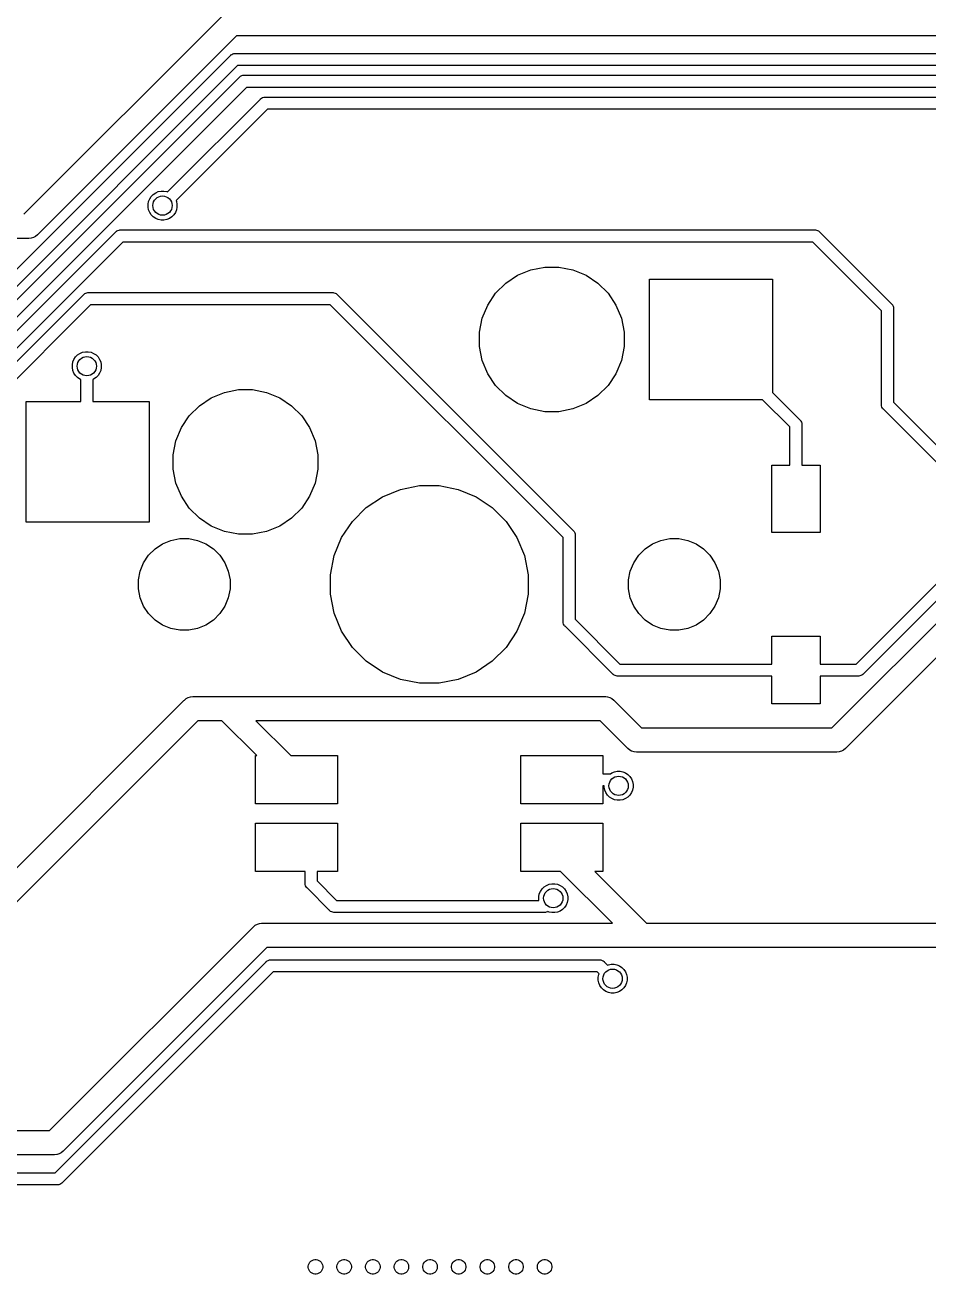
# Model space of a CAD drawing. Extents: x 0.5 to 11.2, y -4.1 to -0.9.
# Drawn here: x 1.958 to 2.695, y -3.281 to -2.261 of the extents above; entities that cross this region are included whole.
import ezdxf

# ---------------------------------------------------------------- set-up
doc = ezdxf.new("R2010")
doc.units = 0
doc.header["$MEASUREMENT"] = 0
doc.layers.add('BLACK', color=7, linetype='CONTINUOUS')

msp = doc.modelspace()

# ---------------------------------------------------------------- linework, layer by layer
at = {"layer": 'BLACK', "linetype": 'CONTINUOUS'}
for p, q in [((1.95685, -2.41555), (2.11898, -2.25342)), ((2.13036, -2.26988), (1.96823, -2.43201)), ((2.46438, -2.26988), (2.13036, -2.26988)), ((2.46486, -2.26993), (2.46438, -2.26988)), ((2.46535, -2.26988), (2.46486, -2.26993)), ((2.78328, -2.26988), (2.46535, -2.26988)), ((1.90429, -2.50709), (2.12551, -2.28586)), ((2.1312, -2.29409), (1.90998, -2.51532)), ((2.12551, -2.28586), (2.12567, -2.28568)), ((2.12567, -2.28568), (2.12585, -2.28552)), ((2.12585, -2.28552), (2.12641, -2.28506)), ((2.12585, -2.28552), (2.12585, -2.28552)), ((2.12641, -2.28506), (2.12727, -2.2846)), ((2.12727, -2.2846), (2.1282, -2.28432)), ((2.1282, -2.28432), (2.12916, -2.28423)), ((2.12916, -2.28423), (2.1294, -2.28425)), ((2.1294, -2.28425), (4.31357, -2.28425)), ((4.31177, -2.29409), (2.1312, -2.29409)), ((1.90974, -2.52669), (2.13282, -2.30361)), ((2.13282, -2.30361), (2.13298, -2.30341)), ((2.13298, -2.30341), (2.13374, -2.30279)), ((2.13374, -2.30279), (2.13461, -2.30233)), ((2.13461, -2.30233), (2.13555, -2.30204)), ((2.13555, -2.30204), (2.13653, -2.30194)), ((2.13653, -2.30194), (2.13678, -2.30197)), ((2.13678, -2.30197), (4.3062, -2.30197)), ((2.1386, -2.31197), (1.91552, -2.53505)), ((4.30437, -2.31197), (2.1386, -2.31197)), ((2.07841, -2.39293), (2.14986, -2.32148)), ((2.14986, -2.32148), (2.15002, -2.32129)), ((2.15002, -2.32129), (2.15078, -2.32066)), ((2.15078, -2.32066), (2.15165, -2.3202)), ((2.15165, -2.3202), (2.15259, -2.31991)), ((2.15259, -2.31991), (2.15332, -2.31984)), ((2.15332, -2.31984), (2.15357, -2.31982)), ((2.15357, -2.31982), (2.15381, -2.31984)), ((2.15381, -2.31984), (4.29879, -2.31984)), ((2.15564, -2.32984), (2.08548, -2.4)), ((4.29697, -2.32984), (2.15564, -2.32984)), ((2.074, -2.39734), (2.07841, -2.39293)), ((2.07841, -2.39293), (2.07841, -2.39293)), ((2.05815, -2.40728), (2.05861, -2.405)), ((2.05861, -2.405), (2.0595, -2.40285)), ((2.0595, -2.40285), (2.06079, -2.40092)), ((2.06079, -2.40092), (2.06243, -2.39927)), ((2.06243, -2.39927), (2.06437, -2.39798)), ((2.06437, -2.39798), (2.06652, -2.39709)), ((2.06652, -2.39709), (2.0688, -2.39664)), ((2.0688, -2.39664), (2.07113, -2.39664)), ((2.07113, -2.39664), (2.07341, -2.39709)), ((2.07341, -2.39709), (2.074, -2.39734)), ((2.08548, -2.4), (2.08107, -2.40441)), ((2.08107, -2.40441), (2.08132, -2.405)), ((2.08132, -2.405), (2.08177, -2.40728)), ((2.08548, -2.4), (2.08548, -2.4)), ((2.05815, -2.40961), (2.05815, -2.40728)), ((2.05861, -2.41189), (2.05815, -2.40961)), ((2.0595, -2.41404), (2.05861, -2.41189)), ((2.06079, -2.41598), (2.0595, -2.41404)), ((2.06243, -2.41762), (2.06079, -2.41598)), ((2.07914, -2.41598), (2.07749, -2.41762)), ((2.08043, -2.41404), (2.07914, -2.41598)), ((2.08132, -2.41189), (2.08043, -2.41404)), ((2.08177, -2.40961), (2.08132, -2.41189)), ((2.08177, -2.40728), (2.08177, -2.40961)), ((2.06437, -2.41891), (2.06243, -2.41762)), ((2.06652, -2.41981), (2.06437, -2.41891)), ((2.0688, -2.42026), (2.06652, -2.41981)), ((2.07113, -2.42026), (2.0688, -2.42026)), ((2.07341, -2.41981), (2.07113, -2.42026)), ((2.07556, -2.41891), (2.07341, -2.41981)), ((2.07749, -2.41762), (2.07556, -2.41891)), ((1.96044, -2.43524), (1.72125, -2.43524)), ((1.87293, -2.58878), (2.03175, -2.42996)), ((1.96093, -2.43528), (1.96044, -2.43524)), ((1.96285, -2.43509), (1.96093, -2.43528)), ((1.96471, -2.43453), (1.96285, -2.43509)), ((1.96642, -2.43362), (1.96471, -2.43453)), ((1.96792, -2.43239), (1.96642, -2.43362)), ((1.96823, -2.43201), (1.96792, -2.43239)), ((2.03175, -2.42996), (2.0319, -2.42977)), ((2.0319, -2.42977), (2.03209, -2.42962)), ((2.03209, -2.42962), (2.03256, -2.42924)), ((2.03209, -2.42962), (2.03209, -2.42962)), ((2.03256, -2.42924), (2.03265, -2.42916)), ((2.03265, -2.42916), (2.03351, -2.4287)), ((2.03351, -2.4287), (2.03444, -2.42842)), ((2.03444, -2.42842), (2.03516, -2.42835)), ((2.03516, -2.42835), (2.0354, -2.42832)), ((2.03516, -2.42835), (2.03516, -2.42835)), ((2.0354, -2.42832), (2.03564, -2.42835)), ((2.03564, -2.42835), (2.60242, -2.42835)), ((2.60242, -2.42835), (2.60266, -2.42832)), ((2.60266, -2.42832), (2.6029, -2.42835)), ((2.6029, -2.42835), (2.6029, -2.42835)), ((2.6029, -2.42835), (2.60362, -2.42842)), ((2.60362, -2.42842), (2.60455, -2.4287)), ((2.60455, -2.4287), (2.6054, -2.42916)), ((2.6054, -2.42916), (2.60615, -2.42977)), ((2.60615, -2.42977), (2.60631, -2.42996)), ((2.60631, -2.42996), (2.66502, -2.48867)), ((2.03744, -2.43819), (1.87862, -2.59701)), ((2.60062, -2.43819), (2.03744, -2.43819)), ((2.65679, -2.49436), (2.60062, -2.43819)), ((2.35005, -2.47185), (2.35972, -2.46538)), ((2.35972, -2.46538), (2.37047, -2.46093)), ((2.37047, -2.46093), (2.38188, -2.45866)), ((2.38188, -2.45866), (2.39351, -2.45866)), ((2.39351, -2.45866), (2.40492, -2.46093)), ((2.40492, -2.46093), (2.41567, -2.46538)), ((2.41567, -2.46538), (2.42534, -2.47185)), ((2.34183, -2.48007), (2.35005, -2.47185)), ((2.42534, -2.47185), (2.43357, -2.48007)), ((2.4675, -2.56693), (2.4675, -2.4685)), ((2.4675, -2.4685), (2.56789, -2.4685)), ((2.56789, -2.4685), (2.56789, -2.56115)), ((1.91037, -2.57639), (2.00562, -2.48114)), ((2.00562, -2.48114), (2.00578, -2.48095)), ((2.00578, -2.48095), (2.00597, -2.48079)), ((2.00597, -2.48079), (2.00653, -2.48034)), ((2.00653, -2.48034), (2.00738, -2.47988)), ((2.00738, -2.47988), (2.00749, -2.47985)), ((2.00749, -2.47985), (2.00831, -2.4796)), ((2.00831, -2.4796), (2.00903, -2.47953)), ((2.00903, -2.47953), (2.00927, -2.4795)), ((2.00903, -2.47953), (2.00903, -2.47953)), ((2.00927, -2.4795), (2.00952, -2.47953)), ((2.00952, -2.47953), (2.20872, -2.47953)), ((2.20872, -2.47953), (2.20896, -2.4795)), ((2.20896, -2.4795), (2.2092, -2.47953)), ((2.2092, -2.47953), (2.2092, -2.47953)), ((2.2092, -2.47953), (2.20992, -2.4796)), ((2.20992, -2.4796), (2.21085, -2.47988)), ((2.21085, -2.47988), (2.2117, -2.48034)), ((2.2117, -2.48034), (2.21245, -2.48095)), ((2.21245, -2.48095), (2.21261, -2.48114)), ((2.21261, -2.48114), (2.40518, -2.67371)), ((2.33536, -2.48974), (2.34183, -2.48007)), ((2.43357, -2.48007), (2.44003, -2.48974)), ((2.01131, -2.48937), (1.9186, -2.58208)), ((2.20692, -2.48937), (2.01131, -2.48937)), ((2.39695, -2.6794), (2.20692, -2.48937)), ((2.33091, -2.50049), (2.33536, -2.48974)), ((2.44003, -2.48974), (2.44448, -2.50049)), ((2.65679, -2.57082), (2.65679, -2.49436)), ((2.66502, -2.48867), (2.66521, -2.48883)), ((2.66521, -2.48883), (2.66536, -2.48901)), ((2.66536, -2.48901), (2.66536, -2.48901)), ((2.66536, -2.48901), (2.66574, -2.48948)), ((2.66574, -2.48948), (2.66582, -2.48958)), ((2.66582, -2.48958), (2.66628, -2.49043)), ((2.66628, -2.49043), (2.66656, -2.49136)), ((2.66656, -2.49136), (2.66663, -2.49208)), ((2.66663, -2.49208), (2.66663, -2.49208)), ((2.66663, -2.49208), (2.66666, -2.49232)), ((2.66666, -2.49232), (2.66663, -2.49256)), ((2.66663, -2.49256), (2.66663, -2.56902)), ((2.32864, -2.5119), (2.33091, -2.50049)), ((2.44448, -2.50049), (2.44675, -2.5119)), ((2.32864, -2.52353), (2.32864, -2.5119)), ((2.44675, -2.5119), (2.44675, -2.52353)), ((2.00257, -2.5291), (2.00472, -2.52821)), ((2.00472, -2.52821), (2.00701, -2.52776)), ((2.00701, -2.52776), (2.00933, -2.52776)), ((2.00933, -2.52776), (2.01161, -2.52821)), ((2.01161, -2.52821), (2.01376, -2.5291)), ((2.33091, -2.53494), (2.32864, -2.52353)), ((2.44675, -2.52353), (2.44448, -2.53494)), ((1.99636, -2.5384), (1.99681, -2.53612)), ((1.99636, -2.54073), (1.99636, -2.5384)), ((1.99681, -2.53612), (1.9977, -2.53397)), ((1.9977, -2.53397), (1.999, -2.53204)), ((1.999, -2.53204), (2.00064, -2.53039)), ((2.00064, -2.53039), (2.00257, -2.5291)), ((2.01376, -2.5291), (2.0157, -2.53039)), ((2.0157, -2.53039), (2.01734, -2.53204)), ((2.01734, -2.53204), (2.01864, -2.53397)), ((2.01864, -2.53397), (2.01953, -2.53612)), ((2.01953, -2.53612), (2.01998, -2.5384)), ((2.01998, -2.5384), (2.01998, -2.54073)), ((2.33536, -2.54569), (2.33091, -2.53494)), ((2.44448, -2.53494), (2.44003, -2.54569)), ((1.99681, -2.54301), (1.99636, -2.54073)), ((1.9977, -2.54516), (1.99681, -2.54301)), ((1.999, -2.5471), (1.9977, -2.54516)), ((2.00064, -2.54874), (1.999, -2.5471)), ((2.00257, -2.55003), (2.00064, -2.54874)), ((2.0157, -2.54874), (2.01376, -2.55003)), ((2.01734, -2.5471), (2.0157, -2.54874)), ((2.01864, -2.54516), (2.01734, -2.5471)), ((2.01953, -2.54301), (2.01864, -2.54516)), ((2.01998, -2.54073), (2.01953, -2.54301)), ((2.34183, -2.55536), (2.33536, -2.54569)), ((2.44003, -2.54569), (2.43357, -2.55536)), ((2.00325, -2.55031), (2.00257, -2.55003)), ((2.00325, -2.5685), (2.00325, -2.55031)), ((2.01376, -2.55003), (2.01309, -2.55031)), ((2.01309, -2.55031), (2.01309, -2.5685)), ((2.12047, -2.56093), (2.13188, -2.55866)), ((2.13188, -2.55866), (2.14351, -2.55866)), ((2.14351, -2.55866), (2.15492, -2.56093)), ((2.35005, -2.56359), (2.34183, -2.55536)), ((2.43357, -2.55536), (2.42534, -2.56359)), ((1.95856, -2.66693), (1.95856, -2.5685)), ((1.95856, -2.5685), (2.00325, -2.5685)), ((2.01309, -2.5685), (2.05896, -2.5685)), ((2.05896, -2.5685), (2.05896, -2.66693)), ((2.10005, -2.57185), (2.10972, -2.56538)), ((2.10972, -2.56538), (2.12047, -2.56093)), ((2.15492, -2.56093), (2.16567, -2.56538)), ((2.16567, -2.56538), (2.17534, -2.57185)), ((2.35972, -2.57005), (2.35005, -2.56359)), ((2.42534, -2.56359), (2.41567, -2.57005)), ((2.55975, -2.56693), (2.4675, -2.56693)), ((2.58199, -2.58916), (2.55975, -2.56693)), ((2.56789, -2.56115), (2.59022, -2.58348)), ((2.66663, -2.56902), (2.7756, -2.67799)), ((2.09183, -2.58007), (2.10005, -2.57185)), ((2.17534, -2.57185), (2.18357, -2.58007)), ((2.37047, -2.5745), (2.35972, -2.57005)), ((2.38188, -2.57677), (2.37047, -2.5745)), ((2.39351, -2.57677), (2.38188, -2.57677)), ((2.40492, -2.5745), (2.39351, -2.57677)), ((2.41567, -2.57005), (2.40492, -2.5745)), ((2.65677, -2.57106), (2.65679, -2.57082)), ((2.65686, -2.57203), (2.65677, -2.57106)), ((2.65714, -2.57296), (2.65686, -2.57203)), ((2.6576, -2.57381), (2.65714, -2.57296)), ((2.65801, -2.57431), (2.6576, -2.57381)), ((2.65822, -2.57456), (2.65801, -2.57431)), ((2.6584, -2.57471), (2.65822, -2.57456)), ((2.76864, -2.68495), (2.6584, -2.57471)), ((2.08091, -2.60049), (2.08536, -2.58974)), ((2.08536, -2.58974), (2.09183, -2.58007)), ((2.18357, -2.58007), (2.19003, -2.58974)), ((2.19003, -2.58974), (2.19448, -2.60049)), ((2.58199, -2.62028), (2.58199, -2.58916)), ((2.59022, -2.58348), (2.59041, -2.58363)), ((2.59041, -2.58363), (2.59056, -2.58382)), ((2.59056, -2.58382), (2.59056, -2.58382)), ((2.59056, -2.58382), (2.59084, -2.58415)), ((2.59084, -2.58415), (2.59102, -2.58438)), ((2.59102, -2.58438), (2.59148, -2.58523)), ((2.59148, -2.58523), (2.59176, -2.58616)), ((2.59176, -2.58616), (2.59183, -2.58688)), ((2.59183, -2.58688), (2.59183, -2.58688)), ((2.59183, -2.58688), (2.59185, -2.58713)), ((2.59185, -2.58713), (2.59183, -2.58737)), ((2.59183, -2.58737), (2.59183, -2.62028)), ((2.07864, -2.6119), (2.08091, -2.60049)), ((2.19448, -2.60049), (2.19675, -2.6119)), ((2.07864, -2.62353), (2.07864, -2.6119)), ((2.19675, -2.6119), (2.19675, -2.62353)), ((2.56722, -2.67539), (2.56722, -2.62028)), ((2.56722, -2.62028), (2.58199, -2.62028)), ((2.59183, -2.62028), (2.60659, -2.62028)), ((2.60659, -2.62028), (2.60659, -2.67539)), ((2.08091, -2.63494), (2.07864, -2.62353)), ((2.19675, -2.62353), (2.19448, -2.63494)), ((2.08536, -2.64569), (2.08091, -2.63494)), ((2.19448, -2.63494), (2.19003, -2.64569)), ((2.24947, -2.64619), (2.26416, -2.64011)), ((2.26416, -2.64011), (2.27975, -2.63701)), ((2.27975, -2.63701), (2.29565, -2.63701)), ((2.29565, -2.63701), (2.31124, -2.64011)), ((2.31124, -2.64011), (2.32593, -2.64619)), ((2.09183, -2.65536), (2.08536, -2.64569)), ((2.19003, -2.64569), (2.18357, -2.65536)), ((2.23625, -2.65503), (2.24947, -2.64619)), ((2.32593, -2.64619), (2.33915, -2.65503)), ((2.10005, -2.66359), (2.09183, -2.65536)), ((2.18357, -2.65536), (2.17534, -2.66359)), ((2.22501, -2.66627), (2.23625, -2.65503)), ((2.33915, -2.65503), (2.35039, -2.66627)), ((2.05896, -2.66693), (1.95856, -2.66693)), ((2.10972, -2.67005), (2.10005, -2.66359)), ((2.12047, -2.6745), (2.10972, -2.67005)), ((2.16567, -2.67005), (2.15492, -2.6745)), ((2.17534, -2.66359), (2.16567, -2.67005)), ((2.21617, -2.67949), (2.22501, -2.66627)), ((2.35039, -2.66627), (2.35922, -2.67949)), ((2.07679, -2.68175), (2.08401, -2.68031)), ((2.08401, -2.68031), (2.09138, -2.68031)), ((2.09138, -2.68031), (2.09861, -2.68175)), ((2.13188, -2.67677), (2.12047, -2.6745)), ((2.14351, -2.67677), (2.13188, -2.67677)), ((2.15492, -2.6745), (2.14351, -2.67677)), ((2.21009, -2.69417), (2.21617, -2.67949)), ((2.35922, -2.67949), (2.3653, -2.69417)), ((2.39695, -2.74799), (2.39695, -2.6794)), ((2.40518, -2.67371), (2.40537, -2.67387)), ((2.40537, -2.67387), (2.40552, -2.67405)), ((2.40552, -2.67405), (2.40552, -2.67405)), ((2.40552, -2.67405), (2.40589, -2.6745)), ((2.40589, -2.6745), (2.40598, -2.67461)), ((2.40598, -2.67461), (2.40644, -2.67547)), ((2.40644, -2.67547), (2.40672, -2.6764)), ((2.40672, -2.6764), (2.40679, -2.67712)), ((2.40679, -2.67712), (2.40679, -2.67712)), ((2.40679, -2.67712), (2.40682, -2.67736)), ((2.40682, -2.67736), (2.40679, -2.6776)), ((2.40679, -2.6776), (2.40679, -2.74619)), ((2.47679, -2.68175), (2.48401, -2.68031)), ((2.48401, -2.68031), (2.49138, -2.68031)), ((2.49138, -2.68031), (2.49861, -2.68175)), ((2.60659, -2.67539), (2.56722, -2.67539)), ((2.05865, -2.69387), (2.06385, -2.68866)), ((2.06385, -2.68866), (2.06998, -2.68457)), ((2.06998, -2.68457), (2.07679, -2.68175)), ((2.09861, -2.68175), (2.10541, -2.68457)), ((2.10541, -2.68457), (2.11154, -2.68866)), ((2.11154, -2.68866), (2.11675, -2.69387)), ((2.45865, -2.69387), (2.46385, -2.68866)), ((2.46385, -2.68866), (2.46998, -2.68457)), ((2.46998, -2.68457), (2.47679, -2.68175)), ((2.49861, -2.68175), (2.50541, -2.68457)), ((2.50541, -2.68457), (2.51154, -2.68866)), ((2.51154, -2.68866), (2.51675, -2.69387)), ((2.05173, -2.70681), (2.05455, -2.7)), ((2.05455, -2.7), (2.05865, -2.69387)), ((2.11675, -2.69387), (2.12084, -2.7)), ((2.12084, -2.7), (2.12366, -2.70681)), ((2.20699, -2.70977), (2.21009, -2.69417)), ((2.3653, -2.69417), (2.36841, -2.70977)), ((2.45173, -2.70681), (2.45455, -2.7)), ((2.45455, -2.7), (2.45865, -2.69387)), ((2.51675, -2.69387), (2.52084, -2.7)), ((2.52084, -2.7), (2.52366, -2.70681)), ((2.63605, -2.78268), (2.7208, -2.69792)), ((2.0503, -2.71403), (2.05173, -2.70681)), ((2.12366, -2.70681), (2.1251, -2.71403)), ((2.20699, -2.72567), (2.20699, -2.70977)), ((2.36841, -2.70977), (2.36841, -2.72567)), ((2.4503, -2.71403), (2.45173, -2.70681)), ((2.52366, -2.70681), (2.5251, -2.71403)), ((2.72818, -2.70447), (2.64174, -2.79091)), ((2.0503, -2.7214), (2.0503, -2.71403)), ((2.05173, -2.72863), (2.0503, -2.7214)), ((2.1251, -2.7214), (2.12366, -2.72863)), ((2.1251, -2.71403), (2.1251, -2.7214)), ((2.4503, -2.7214), (2.4503, -2.71403)), ((2.45173, -2.72863), (2.4503, -2.7214)), ((2.5251, -2.7214), (2.52366, -2.72863)), ((2.5251, -2.71403), (2.5251, -2.7214)), ((2.6163, -2.83484), (2.72921, -2.72193)), ((2.05455, -2.73543), (2.05173, -2.72863)), ((2.12366, -2.72863), (2.12084, -2.73543)), ((2.21009, -2.74126), (2.20699, -2.72567)), ((2.36841, -2.72567), (2.3653, -2.74126)), ((2.45455, -2.73543), (2.45173, -2.72863)), ((2.52366, -2.72863), (2.52084, -2.73543)), ((2.05865, -2.74156), (2.05455, -2.73543)), ((2.06385, -2.74677), (2.05865, -2.74156)), ((2.11675, -2.74156), (2.11154, -2.74677)), ((2.12084, -2.73543), (2.11675, -2.74156)), ((2.21617, -2.75595), (2.21009, -2.74126)), ((2.3653, -2.74126), (2.35922, -2.75595)), ((2.45865, -2.74156), (2.45455, -2.73543)), ((2.46385, -2.74677), (2.45865, -2.74156)), ((2.51675, -2.74156), (2.51154, -2.74677)), ((2.52084, -2.73543), (2.51675, -2.74156)), ((2.74059, -2.73839), (2.62768, -2.8513)), ((2.06998, -2.75086), (2.06385, -2.74677)), ((2.07679, -2.75368), (2.06998, -2.75086)), ((2.10541, -2.75086), (2.09861, -2.75368)), ((2.11154, -2.74677), (2.10541, -2.75086)), ((2.39693, -2.74823), (2.39695, -2.74799)), ((2.39702, -2.74919), (2.39693, -2.74823)), ((2.3973, -2.75012), (2.39702, -2.74919)), ((2.39776, -2.75098), (2.3973, -2.75012)), ((2.3981, -2.7514), (2.39776, -2.75098)), ((2.39837, -2.75172), (2.3981, -2.7514)), ((2.39856, -2.75188), (2.39837, -2.75172)), ((2.43759, -2.79091), (2.39856, -2.75188)), ((2.40679, -2.74619), (2.44328, -2.78268)), ((2.46998, -2.75086), (2.46385, -2.74677)), ((2.47679, -2.75368), (2.46998, -2.75086)), ((2.50541, -2.75086), (2.49861, -2.75368)), ((2.51154, -2.74677), (2.50541, -2.75086)), ((2.08401, -2.75512), (2.07679, -2.75368)), ((2.09138, -2.75512), (2.08401, -2.75512)), ((2.09861, -2.75368), (2.09138, -2.75512)), ((2.22501, -2.76917), (2.21617, -2.75595)), ((2.35922, -2.75595), (2.35039, -2.76917)), ((2.48401, -2.75512), (2.47679, -2.75368)), ((2.49138, -2.75512), (2.48401, -2.75512)), ((2.49861, -2.75368), (2.49138, -2.75512)), ((2.56722, -2.76004), (2.60659, -2.76004)), ((2.56722, -2.78268), (2.56722, -2.76004)), ((2.60659, -2.76004), (2.60659, -2.78268)), ((2.23625, -2.78041), (2.22501, -2.76917)), ((2.35039, -2.76917), (2.33915, -2.78041)), ((2.24947, -2.78924), (2.23625, -2.78041)), ((2.33915, -2.78041), (2.32593, -2.78924)), ((2.44328, -2.78268), (2.56722, -2.78268)), ((2.60659, -2.78268), (2.63605, -2.78268)), ((2.26416, -2.79532), (2.24947, -2.78924)), ((2.32593, -2.78924), (2.31124, -2.79532)), ((2.43774, -2.7911), (2.43759, -2.79091)), ((2.43793, -2.79125), (2.43774, -2.7911)), ((2.43833, -2.79158), (2.43793, -2.79125)), ((2.43793, -2.79125), (2.43793, -2.79125)), ((2.43849, -2.79171), (2.43833, -2.79158)), ((2.43935, -2.79217), (2.43849, -2.79171)), ((2.44028, -2.79245), (2.43935, -2.79217)), ((2.441, -2.79252), (2.44028, -2.79245)), ((2.44124, -2.79254), (2.441, -2.79252)), ((2.441, -2.79252), (2.441, -2.79252)), ((2.44148, -2.79252), (2.44124, -2.79254)), ((2.56722, -2.79252), (2.44148, -2.79252)), ((2.56722, -2.81516), (2.56722, -2.79252)), ((2.63785, -2.79252), (2.60659, -2.79252)), ((2.60659, -2.79252), (2.60659, -2.81516)), ((2.63809, -2.79254), (2.63785, -2.79252)), ((2.63833, -2.79252), (2.63809, -2.79254)), ((2.63906, -2.79245), (2.63833, -2.79252)), ((2.63833, -2.79252), (2.63833, -2.79252)), ((2.63998, -2.79217), (2.63906, -2.79245)), ((2.64084, -2.79171), (2.63998, -2.79217)), ((2.64159, -2.7911), (2.64084, -2.79171)), ((2.64174, -2.79091), (2.64159, -2.7911)), ((2.27975, -2.79843), (2.26416, -2.79532)), ((2.29565, -2.79843), (2.27975, -2.79843)), ((2.31124, -2.79532), (2.29565, -2.79843)), ((1.87811, -3.02185), (2.08748, -2.81248)), ((2.08748, -2.81248), (2.08779, -2.8121)), ((2.08779, -2.8121), (2.08929, -2.81087)), ((2.08929, -2.81087), (2.091, -2.80996)), ((2.091, -2.80996), (2.09285, -2.80939)), ((2.09285, -2.80939), (2.09478, -2.8092)), ((2.09478, -2.8092), (2.09527, -2.80925)), ((2.09527, -2.80925), (2.12186, -2.80925)), ((2.12186, -2.80925), (2.12234, -2.8092)), ((2.12234, -2.8092), (2.12283, -2.80925)), ((2.12283, -2.80925), (2.43072, -2.80925)), ((2.43072, -2.80925), (2.4312, -2.8092)), ((2.4312, -2.8092), (2.43168, -2.80925)), ((2.43168, -2.80925), (2.43313, -2.80939)), ((2.43313, -2.80939), (2.43499, -2.80996)), ((2.43499, -2.80996), (2.4367, -2.81087)), ((2.4367, -2.81087), (2.43819, -2.8121)), ((2.43819, -2.8121), (2.4385, -2.81248)), ((2.4385, -2.81248), (2.46087, -2.83484)), ((2.60659, -2.81516), (2.56722, -2.81516)), ((2.09886, -2.82894), (1.88949, -3.03831)), ((2.11827, -2.82894), (2.09886, -2.82894)), ((2.14681, -2.85748), (2.11827, -2.82894)), ((2.42712, -2.82894), (2.1461, -2.82894)), ((2.1461, -2.82894), (2.17465, -2.85748)), ((2.44949, -2.8513), (2.42712, -2.82894)), ((2.46087, -2.83484), (2.6163, -2.83484)), ((2.4498, -2.85168), (2.44949, -2.8513)), ((2.4513, -2.85291), (2.4498, -2.85168)), ((2.45285, -2.85374), (2.4513, -2.85291)), ((2.45301, -2.85382), (2.45285, -2.85374)), ((2.45486, -2.85439), (2.45301, -2.85382)), ((2.45679, -2.85458), (2.45486, -2.85439)), ((2.45727, -2.85453), (2.45679, -2.85458)), ((2.61989, -2.85453), (2.45727, -2.85453)), ((2.62037, -2.85458), (2.61989, -2.85453)), ((2.6223, -2.85439), (2.62037, -2.85458)), ((2.62299, -2.85418), (2.6223, -2.85439)), ((2.62416, -2.85382), (2.62299, -2.85418)), ((2.62587, -2.85291), (2.62416, -2.85382)), ((2.62737, -2.85168), (2.62587, -2.85291)), ((2.62768, -2.8513), (2.62737, -2.85168)), ((2.14596, -2.89685), (2.14596, -2.85748)), ((2.14596, -2.85748), (2.14681, -2.85748)), ((2.17465, -2.85748), (2.21289, -2.85748)), ((2.21289, -2.85748), (2.21289, -2.89685)), ((2.3625, -2.89685), (2.3625, -2.85748)), ((2.3625, -2.85748), (2.42943, -2.85748)), ((2.42943, -2.85748), (2.42943, -2.87224)), ((2.42943, -2.87224), (2.4357, -2.87224)), ((2.4357, -2.87224), (2.43663, -2.87162)), ((2.43663, -2.87162), (2.43878, -2.87073)), ((2.43878, -2.87073), (2.44106, -2.87028)), ((2.44106, -2.87028), (2.44339, -2.87028)), ((2.44339, -2.87028), (2.44567, -2.87073)), ((2.44567, -2.87073), (2.44782, -2.87162)), ((2.44782, -2.87162), (2.44975, -2.87291)), ((2.44975, -2.87291), (2.4514, -2.87456)), ((2.4514, -2.87456), (2.45269, -2.87649)), ((2.43041, -2.88209), (2.42943, -2.88209)), ((2.42943, -2.88209), (2.42943, -2.89685)), ((2.43041, -2.88325), (2.43041, -2.88209)), ((2.43087, -2.88553), (2.43041, -2.88325)), ((2.45269, -2.87649), (2.45358, -2.87864)), ((2.45358, -2.87864), (2.45404, -2.88092)), ((2.45404, -2.88325), (2.45358, -2.88553)), ((2.45404, -2.88092), (2.45404, -2.88325)), ((2.43176, -2.88768), (2.43087, -2.88553)), ((2.43305, -2.88962), (2.43176, -2.88768)), ((2.4347, -2.89126), (2.43305, -2.88962)), ((2.43663, -2.89255), (2.4347, -2.89126)), ((2.43878, -2.89344), (2.43663, -2.89255)), ((2.44106, -2.8939), (2.43878, -2.89344)), ((2.44339, -2.8939), (2.44106, -2.8939)), ((2.44567, -2.89344), (2.44339, -2.8939)), ((2.44782, -2.89255), (2.44567, -2.89344)), ((2.44975, -2.89126), (2.44782, -2.89255)), ((2.4514, -2.88962), (2.44975, -2.89126)), ((2.45269, -2.88768), (2.4514, -2.88962)), ((2.45358, -2.88553), (2.45269, -2.88768)), ((2.21289, -2.89685), (2.14596, -2.89685)), ((2.42943, -2.89685), (2.3625, -2.89685)), ((2.14596, -2.95197), (2.14596, -2.9126)), ((2.14596, -2.9126), (2.21289, -2.9126)), ((2.21289, -2.9126), (2.21289, -2.95197)), ((2.3625, -2.95197), (2.3625, -2.9126)), ((2.3625, -2.9126), (2.42943, -2.9126)), ((2.42943, -2.9126), (2.42943, -2.95197)), ((2.18632, -2.95197), (2.14596, -2.95197)), ((2.18632, -2.96157), (2.18632, -2.95197)), ((2.21289, -2.95197), (2.19616, -2.95197)), ((2.19616, -2.95197), (2.19616, -2.95977)), ((2.39484, -2.95197), (2.3625, -2.95197)), ((2.43716, -2.99429), (2.39484, -2.95197)), ((2.42943, -2.95197), (2.42268, -2.95197)), ((2.42268, -2.95197), (2.465, -2.99429)), ((2.1863, -2.96181), (2.18632, -2.96157)), ((2.18632, -2.96205), (2.1863, -2.96181)), ((2.18639, -2.96278), (2.18632, -2.96205)), ((2.18632, -2.96205), (2.18632, -2.96205)), ((2.18667, -2.9637), (2.18639, -2.96278)), ((2.18713, -2.96456), (2.18667, -2.9637)), ((2.18774, -2.96531), (2.18713, -2.96456)), ((2.18793, -2.96546), (2.18774, -2.96531)), ((2.20629, -2.98382), (2.18793, -2.96546)), ((2.19616, -2.95977), (2.21198, -2.97559)), ((2.3784, -2.96824), (2.37969, -2.9663)), ((2.37969, -2.9663), (2.38134, -2.96466)), ((2.38134, -2.96466), (2.38327, -2.96337)), ((2.38327, -2.96337), (2.38542, -2.96247)), ((2.38542, -2.96247), (2.3877, -2.96202)), ((2.3877, -2.96202), (2.39003, -2.96202)), ((2.39003, -2.96202), (2.39231, -2.96247)), ((2.39231, -2.96247), (2.39446, -2.96337)), ((2.39446, -2.96337), (2.39639, -2.96466)), ((2.39639, -2.96466), (2.39804, -2.9663)), ((2.39804, -2.9663), (2.39933, -2.96824)), ((2.21198, -2.97559), (2.37717, -2.97559)), ((2.37705, -2.97267), (2.37751, -2.97039)), ((2.37705, -2.975), (2.37705, -2.97267)), ((2.37717, -2.97559), (2.37705, -2.975)), ((2.37751, -2.97039), (2.3784, -2.96824)), ((2.39933, -2.96824), (2.40022, -2.97039)), ((2.40022, -2.97039), (2.40068, -2.97267)), ((2.40068, -2.975), (2.40022, -2.97728)), ((2.40068, -2.97267), (2.40068, -2.975)), ((2.20644, -2.98401), (2.20629, -2.98382)), ((2.20663, -2.98416), (2.20644, -2.98401)), ((2.20685, -2.98434), (2.20663, -2.98416)), ((2.20663, -2.98416), (2.20663, -2.98416)), ((2.20719, -2.98462), (2.20685, -2.98434)), ((2.20805, -2.98508), (2.20719, -2.98462)), ((2.20898, -2.98536), (2.20805, -2.98508)), ((2.2097, -2.98543), (2.20898, -2.98536)), ((2.20994, -2.98546), (2.2097, -2.98543)), ((2.2097, -2.98543), (2.2097, -2.98543)), ((2.21018, -2.98543), (2.20994, -2.98546)), ((2.38194, -2.98543), (2.21018, -2.98543)), ((2.38219, -2.98546), (2.38194, -2.98543)), ((2.38243, -2.98543), (2.38219, -2.98546)), ((2.38315, -2.98536), (2.38243, -2.98543)), ((2.38243, -2.98543), (2.38243, -2.98543)), ((2.38408, -2.98508), (2.38315, -2.98536)), ((2.38455, -2.98483), (2.38408, -2.98508)), ((2.38542, -2.98519), (2.38455, -2.98483)), ((2.3877, -2.98564), (2.38542, -2.98519)), ((2.39003, -2.98564), (2.3877, -2.98564)), ((2.39231, -2.98519), (2.39003, -2.98564)), ((2.39446, -2.9843), (2.39231, -2.98519)), ((2.39639, -2.98301), (2.39446, -2.9843)), ((2.39804, -2.98136), (2.39639, -2.98301)), ((2.39933, -2.97943), (2.39804, -2.98136)), ((2.40022, -2.97728), (2.39933, -2.97943)), ((1.97779, -3.16358), (2.14385, -2.99752)), ((2.14385, -2.99752), (2.14416, -2.99714)), ((2.14416, -2.99714), (2.14566, -2.99591)), ((2.14566, -2.99591), (2.14737, -2.995)), ((2.14737, -2.995), (2.14922, -2.99443)), ((2.14922, -2.99443), (2.15067, -2.99429)), ((2.15067, -2.99429), (2.15115, -2.99424)), ((2.15067, -2.99429), (2.15067, -2.99429)), ((2.15115, -2.99424), (2.15164, -2.99429)), ((2.15164, -2.99429), (2.43716, -2.99429)), ((2.465, -2.99429), (2.74484, -2.99429)), ((2.15523, -3.01398), (1.98916, -3.18004)), ((2.46044, -3.01398), (2.15523, -3.01398)), ((2.46093, -3.01402), (2.46044, -3.01398)), ((2.46141, -3.01398), (2.46093, -3.01402)), ((2.74843, -3.01398), (2.46141, -3.01398)), ((1.98231, -3.19803), (2.15452, -3.02582)), ((2.15452, -3.02582), (2.15467, -3.02564)), ((2.15467, -3.02564), (2.15499, -3.02537)), ((2.15499, -3.02537), (2.15542, -3.02502)), ((2.15542, -3.02502), (2.15628, -3.02457)), ((2.15628, -3.02457), (2.1572, -3.02428)), ((2.1572, -3.02428), (2.15793, -3.02421)), ((2.15793, -3.02421), (2.15817, -3.02419)), ((2.15793, -3.02421), (2.15793, -3.02421)), ((2.15817, -3.02419), (2.15841, -3.02421)), ((2.15841, -3.02421), (2.42663, -3.02421)), ((2.42663, -3.02421), (2.42687, -3.02419)), ((2.42687, -3.02419), (2.42711, -3.02421)), ((2.42711, -3.02421), (2.42711, -3.02421)), ((2.42711, -3.02421), (2.42783, -3.02428)), ((2.42783, -3.02428), (2.42876, -3.02457)), ((2.42876, -3.02457), (2.42962, -3.02502)), ((2.42962, -3.02502), (2.43037, -3.02564)), ((2.43037, -3.02564), (2.43052, -3.02582)), ((2.43052, -3.02582), (2.43318, -3.02849)), ((2.43318, -3.02849), (2.43386, -3.02821)), ((2.43386, -3.02821), (2.43614, -3.02776)), ((2.43614, -3.02776), (2.43847, -3.02776)), ((2.43847, -3.02776), (2.44075, -3.02821)), ((2.44075, -3.02821), (2.4429, -3.0291)), ((2.16021, -3.03406), (1.988, -3.20626)), ((2.42483, -3.03406), (2.16021, -3.03406)), ((2.42622, -3.03545), (2.42483, -3.03406)), ((2.42549, -3.0384), (2.42595, -3.03612)), ((2.42549, -3.04073), (2.42549, -3.0384)), ((2.42595, -3.03612), (2.42622, -3.03545)), ((2.4429, -3.0291), (2.44483, -3.03039)), ((2.44483, -3.03039), (2.44648, -3.03204)), ((2.44648, -3.03204), (2.44777, -3.03397)), ((2.44777, -3.03397), (2.44866, -3.03612)), ((2.44866, -3.03612), (2.44911, -3.0384)), ((2.44911, -3.0384), (2.44911, -3.04073)), ((2.42595, -3.04301), (2.42549, -3.04073)), ((2.42684, -3.04516), (2.42595, -3.04301)), ((2.42813, -3.0471), (2.42684, -3.04516)), ((2.42977, -3.04874), (2.42813, -3.0471)), ((2.44648, -3.0471), (2.44483, -3.04874)), ((2.44777, -3.04516), (2.44648, -3.0471)), ((2.44866, -3.04301), (2.44777, -3.04516)), ((2.44911, -3.04073), (2.44866, -3.04301)), ((2.43171, -3.05003), (2.42977, -3.04874)), ((2.43386, -3.05092), (2.43171, -3.05003)), ((2.43614, -3.05138), (2.43386, -3.05092)), ((2.43847, -3.05138), (2.43614, -3.05138)), ((2.44075, -3.05092), (2.43847, -3.05138)), ((2.4429, -3.05003), (2.44075, -3.05092)), ((2.44483, -3.04874), (2.4429, -3.05003)), ((1.70122, -3.16358), (1.97779, -3.16358)), ((1.98886, -3.18042), (1.98736, -3.18165)), ((1.98916, -3.18004), (1.98886, -3.18042)), ((1.98138, -3.18327), (1.69763, -3.18327)), ((1.98186, -3.18332), (1.98138, -3.18327)), ((1.98379, -3.18313), (1.98186, -3.18332)), ((1.9839, -3.18309), (1.98379, -3.18313)), ((1.98565, -3.18256), (1.9839, -3.18309)), ((1.98736, -3.18165), (1.98565, -3.18256)), ((1.47167, -3.19803), (1.98231, -3.19803)), ((1.98411, -3.20787), (1.47167, -3.20787)), ((1.98435, -3.2079), (1.98411, -3.20787)), ((1.98459, -3.20787), (1.98435, -3.2079)), ((1.98532, -3.2078), (1.98459, -3.20787)), ((1.98459, -3.20787), (1.98459, -3.20787)), ((1.98624, -3.20752), (1.98532, -3.2078)), ((1.9871, -3.20706), (1.98624, -3.20752)), ((1.98785, -3.20645), (1.9871, -3.20706)), ((1.988, -3.20626), (1.98785, -3.20645)), ((2.18914, -3.273), (2.18959, -3.27193)), ((2.18959, -3.27193), (2.19024, -3.27096)), ((2.19024, -3.27096), (2.19106, -3.27014)), ((2.19106, -3.27014), (2.19203, -3.26949)), ((2.19203, -3.26949), (2.1931, -3.26905)), ((2.1931, -3.26905), (2.19424, -3.26882)), ((2.19424, -3.26882), (2.1954, -3.26882)), ((2.1954, -3.26882), (2.19655, -3.26905)), ((2.19655, -3.26905), (2.19762, -3.26949)), ((2.19762, -3.26949), (2.19859, -3.27014)), ((2.19859, -3.27014), (2.19941, -3.27096)), ((2.19941, -3.27096), (2.20006, -3.27193)), ((2.20006, -3.27193), (2.2005, -3.273)), ((2.21252, -3.273), (2.21297, -3.27193)), ((2.21297, -3.27193), (2.21361, -3.27096)), ((2.21361, -3.27096), (2.21443, -3.27014)), ((2.21443, -3.27014), (2.2154, -3.26949)), ((2.2154, -3.26949), (2.21648, -3.26905)), ((2.21648, -3.26905), (2.21762, -3.26882)), ((2.21762, -3.26882), (2.21878, -3.26882)), ((2.21878, -3.26882), (2.21992, -3.26905)), ((2.21992, -3.26905), (2.221, -3.26949)), ((2.221, -3.26949), (2.22196, -3.27014)), ((2.22196, -3.27014), (2.22279, -3.27096)), ((2.22279, -3.27096), (2.22343, -3.27193)), ((2.22343, -3.27193), (2.22388, -3.273)), ((2.2359, -3.273), (2.23634, -3.27193)), ((2.23634, -3.27193), (2.23699, -3.27096)), ((2.23699, -3.27096), (2.23781, -3.27014)), ((2.23781, -3.27014), (2.23878, -3.26949)), ((2.23878, -3.26949), (2.23985, -3.26905)), ((2.23985, -3.26905), (2.24099, -3.26882)), ((2.24099, -3.26882), (2.24216, -3.26882)), ((2.24216, -3.26882), (2.2433, -3.26905)), ((2.2433, -3.26905), (2.24437, -3.26949)), ((2.24437, -3.26949), (2.24534, -3.27014)), ((2.24534, -3.27014), (2.24616, -3.27096)), ((2.24616, -3.27096), (2.24681, -3.27193)), ((2.24681, -3.27193), (2.24725, -3.273)), ((2.25927, -3.273), (2.25972, -3.27193)), ((2.25972, -3.27193), (2.26036, -3.27096)), ((2.26036, -3.27096), (2.26119, -3.27014)), ((2.26119, -3.27014), (2.26215, -3.26949)), ((2.26215, -3.26949), (2.26323, -3.26905)), ((2.26323, -3.26905), (2.26437, -3.26882)), ((2.26437, -3.26882), (2.26553, -3.26882)), ((2.26553, -3.26882), (2.26667, -3.26905)), ((2.26667, -3.26905), (2.26775, -3.26949)), ((2.26775, -3.26949), (2.26872, -3.27014)), ((2.26872, -3.27014), (2.26954, -3.27096)), ((2.26954, -3.27096), (2.27018, -3.27193)), ((2.27018, -3.27193), (2.27063, -3.273)), ((2.28265, -3.273), (2.28309, -3.27193)), ((2.28309, -3.27193), (2.28374, -3.27096)), ((2.28374, -3.27096), (2.28456, -3.27014)), ((2.28456, -3.27014), (2.28553, -3.26949)), ((2.28553, -3.26949), (2.2866, -3.26905)), ((2.2866, -3.26905), (2.28775, -3.26882)), ((2.28775, -3.26882), (2.28891, -3.26882)), ((2.28891, -3.26882), (2.29005, -3.26905)), ((2.29005, -3.26905), (2.29112, -3.26949)), ((2.29112, -3.26949), (2.29209, -3.27014)), ((2.29209, -3.27014), (2.29291, -3.27096)), ((2.29291, -3.27096), (2.29356, -3.27193)), ((2.29356, -3.27193), (2.29401, -3.273)), ((2.30602, -3.273), (2.30647, -3.27193)), ((2.30647, -3.27193), (2.30712, -3.27096)), ((2.30712, -3.27096), (2.30794, -3.27014)), ((2.30794, -3.27014), (2.30891, -3.26949)), ((2.30891, -3.26949), (2.30998, -3.26905)), ((2.30998, -3.26905), (2.31112, -3.26882)), ((2.31112, -3.26882), (2.31228, -3.26882)), ((2.31228, -3.26882), (2.31343, -3.26905)), ((2.31343, -3.26905), (2.3145, -3.26949)), ((2.3145, -3.26949), (2.31547, -3.27014)), ((2.31547, -3.27014), (2.31629, -3.27096)), ((2.31629, -3.27096), (2.31694, -3.27193)), ((2.31694, -3.27193), (2.31738, -3.273)), ((2.3294, -3.273), (2.32985, -3.27193)), ((2.32985, -3.27193), (2.33049, -3.27096)), ((2.33049, -3.27096), (2.33131, -3.27014)), ((2.33131, -3.27014), (2.33228, -3.26949)), ((2.33228, -3.26949), (2.33336, -3.26905)), ((2.33336, -3.26905), (2.3345, -3.26882)), ((2.3345, -3.26882), (2.33566, -3.26882)), ((2.33566, -3.26882), (2.3368, -3.26905)), ((2.3368, -3.26905), (2.33788, -3.26949)), ((2.33788, -3.26949), (2.33884, -3.27014)), ((2.33884, -3.27014), (2.33967, -3.27096)), ((2.33967, -3.27096), (2.34031, -3.27193)), ((2.34031, -3.27193), (2.34076, -3.273)), ((2.35278, -3.273), (2.35322, -3.27193)), ((2.35322, -3.27193), (2.35387, -3.27096)), ((2.35387, -3.27096), (2.35469, -3.27014)), ((2.35469, -3.27014), (2.35566, -3.26949)), ((2.35566, -3.26949), (2.35673, -3.26905)), ((2.35673, -3.26905), (2.35787, -3.26882)), ((2.35787, -3.26882), (2.35904, -3.26882)), ((2.35904, -3.26882), (2.36018, -3.26905)), ((2.36018, -3.26905), (2.36125, -3.26949)), ((2.36125, -3.26949), (2.36222, -3.27014)), ((2.36222, -3.27014), (2.36304, -3.27096)), ((2.36304, -3.27096), (2.36369, -3.27193)), ((2.36369, -3.27193), (2.36413, -3.273)), ((2.37615, -3.273), (2.3766, -3.27193)), ((2.3766, -3.27193), (2.37724, -3.27096)), ((2.37724, -3.27096), (2.37807, -3.27014)), ((2.37807, -3.27014), (2.37903, -3.26949)), ((2.37903, -3.26949), (2.38011, -3.26905)), ((2.38011, -3.26905), (2.38125, -3.26882)), ((2.38125, -3.26882), (2.38241, -3.26882)), ((2.38241, -3.26882), (2.38355, -3.26905)), ((2.38355, -3.26905), (2.38463, -3.26949)), ((2.38463, -3.26949), (2.3856, -3.27014)), ((2.3856, -3.27014), (2.38642, -3.27096)), ((2.38642, -3.27096), (2.38706, -3.27193)), ((2.38706, -3.27193), (2.38751, -3.273)), ((2.18892, -3.27414), (2.18914, -3.273)), ((2.18892, -3.27531), (2.18892, -3.27414)), ((2.18914, -3.27645), (2.18892, -3.27531)), ((2.18959, -3.27752), (2.18914, -3.27645)), ((2.19024, -3.27849), (2.18959, -3.27752)), ((2.19106, -3.27931), (2.19024, -3.27849)), ((2.19203, -3.27996), (2.19106, -3.27931)), ((2.1931, -3.2804), (2.19203, -3.27996)), ((2.19424, -3.28063), (2.1931, -3.2804)), ((2.1954, -3.28063), (2.19424, -3.28063)), ((2.19655, -3.2804), (2.1954, -3.28063)), ((2.19762, -3.27996), (2.19655, -3.2804)), ((2.19859, -3.27931), (2.19762, -3.27996)), ((2.19941, -3.27849), (2.19859, -3.27931)), ((2.20006, -3.27752), (2.19941, -3.27849)), ((2.2005, -3.27645), (2.20006, -3.27752)), ((2.2005, -3.273), (2.20073, -3.27414)), ((2.20073, -3.27531), (2.2005, -3.27645)), ((2.20073, -3.27414), (2.20073, -3.27531)), ((2.21229, -3.27414), (2.21252, -3.273)), ((2.21229, -3.27531), (2.21229, -3.27414)), ((2.21252, -3.27645), (2.21229, -3.27531)), ((2.21297, -3.27752), (2.21252, -3.27645)), ((2.21361, -3.27849), (2.21297, -3.27752)), ((2.21443, -3.27931), (2.21361, -3.27849)), ((2.2154, -3.27996), (2.21443, -3.27931)), ((2.21648, -3.2804), (2.2154, -3.27996)), ((2.21762, -3.28063), (2.21648, -3.2804)), ((2.21878, -3.28063), (2.21762, -3.28063)), ((2.21992, -3.2804), (2.21878, -3.28063)), ((2.221, -3.27996), (2.21992, -3.2804)), ((2.22196, -3.27931), (2.221, -3.27996)), ((2.22279, -3.27849), (2.22196, -3.27931)), ((2.22343, -3.27752), (2.22279, -3.27849)), ((2.22388, -3.27645), (2.22343, -3.27752)), ((2.22388, -3.273), (2.2241, -3.27414)), ((2.2241, -3.27531), (2.22388, -3.27645)), ((2.2241, -3.27414), (2.2241, -3.27531)), ((2.23567, -3.27414), (2.2359, -3.273)), ((2.23567, -3.27531), (2.23567, -3.27414)), ((2.2359, -3.27645), (2.23567, -3.27531)), ((2.23634, -3.27752), (2.2359, -3.27645)), ((2.23699, -3.27849), (2.23634, -3.27752)), ((2.23781, -3.27931), (2.23699, -3.27849)), ((2.23878, -3.27996), (2.23781, -3.27931)), ((2.23985, -3.2804), (2.23878, -3.27996)), ((2.24099, -3.28063), (2.23985, -3.2804)), ((2.24216, -3.28063), (2.24099, -3.28063)), ((2.2433, -3.2804), (2.24216, -3.28063)), ((2.24437, -3.27996), (2.2433, -3.2804)), ((2.24534, -3.27931), (2.24437, -3.27996)), ((2.24616, -3.27849), (2.24534, -3.27931)), ((2.24681, -3.27752), (2.24616, -3.27849)), ((2.24725, -3.27645), (2.24681, -3.27752)), ((2.24725, -3.273), (2.24748, -3.27414)), ((2.24748, -3.27531), (2.24725, -3.27645)), ((2.24748, -3.27414), (2.24748, -3.27531)), ((2.25905, -3.27414), (2.25927, -3.273)), ((2.25905, -3.27531), (2.25905, -3.27414)), ((2.25927, -3.27645), (2.25905, -3.27531)), ((2.25972, -3.27752), (2.25927, -3.27645)), ((2.26036, -3.27849), (2.25972, -3.27752)), ((2.26119, -3.27931), (2.26036, -3.27849)), ((2.26215, -3.27996), (2.26119, -3.27931)), ((2.26323, -3.2804), (2.26215, -3.27996)), ((2.26437, -3.28063), (2.26323, -3.2804)), ((2.26553, -3.28063), (2.26437, -3.28063)), ((2.26667, -3.2804), (2.26553, -3.28063)), ((2.26775, -3.27996), (2.26667, -3.2804)), ((2.26872, -3.27931), (2.26775, -3.27996)), ((2.26954, -3.27849), (2.26872, -3.27931)), ((2.27018, -3.27752), (2.26954, -3.27849)), ((2.27063, -3.27645), (2.27018, -3.27752)), ((2.27063, -3.273), (2.27086, -3.27414)), ((2.27086, -3.27531), (2.27063, -3.27645)), ((2.27086, -3.27414), (2.27086, -3.27531)), ((2.28242, -3.27414), (2.28265, -3.273)), ((2.28242, -3.27531), (2.28242, -3.27414)), ((2.28265, -3.27645), (2.28242, -3.27531)), ((2.28309, -3.27752), (2.28265, -3.27645)), ((2.28374, -3.27849), (2.28309, -3.27752)), ((2.28456, -3.27931), (2.28374, -3.27849)), ((2.28553, -3.27996), (2.28456, -3.27931)), ((2.2866, -3.2804), (2.28553, -3.27996)), ((2.28775, -3.28063), (2.2866, -3.2804)), ((2.28891, -3.28063), (2.28775, -3.28063)), ((2.29005, -3.2804), (2.28891, -3.28063)), ((2.29112, -3.27996), (2.29005, -3.2804)), ((2.29209, -3.27931), (2.29112, -3.27996)), ((2.29291, -3.27849), (2.29209, -3.27931)), ((2.29356, -3.27752), (2.29291, -3.27849)), ((2.29401, -3.27645), (2.29356, -3.27752)), ((2.29401, -3.273), (2.29423, -3.27414)), ((2.29423, -3.27531), (2.29401, -3.27645)), ((2.29423, -3.27414), (2.29423, -3.27531)), ((2.3058, -3.27414), (2.30602, -3.273)), ((2.3058, -3.27531), (2.3058, -3.27414)), ((2.30602, -3.27645), (2.3058, -3.27531)), ((2.30647, -3.27752), (2.30602, -3.27645)), ((2.30712, -3.27849), (2.30647, -3.27752)), ((2.30794, -3.27931), (2.30712, -3.27849)), ((2.30891, -3.27996), (2.30794, -3.27931)), ((2.30998, -3.2804), (2.30891, -3.27996)), ((2.31112, -3.28063), (2.30998, -3.2804)), ((2.31228, -3.28063), (2.31112, -3.28063)), ((2.31343, -3.2804), (2.31228, -3.28063)), ((2.3145, -3.27996), (2.31343, -3.2804)), ((2.31547, -3.27931), (2.3145, -3.27996)), ((2.31629, -3.27849), (2.31547, -3.27931)), ((2.31694, -3.27752), (2.31629, -3.27849)), ((2.31738, -3.27645), (2.31694, -3.27752)), ((2.31738, -3.273), (2.31761, -3.27414)), ((2.31761, -3.27531), (2.31738, -3.27645)), ((2.31761, -3.27414), (2.31761, -3.27531)), ((2.32917, -3.27414), (2.3294, -3.273)), ((2.32917, -3.27531), (2.32917, -3.27414)), ((2.3294, -3.27645), (2.32917, -3.27531)), ((2.32985, -3.27752), (2.3294, -3.27645)), ((2.33049, -3.27849), (2.32985, -3.27752)), ((2.33131, -3.27931), (2.33049, -3.27849)), ((2.33228, -3.27996), (2.33131, -3.27931)), ((2.33336, -3.2804), (2.33228, -3.27996)), ((2.3345, -3.28063), (2.33336, -3.2804)), ((2.33566, -3.28063), (2.3345, -3.28063)), ((2.3368, -3.2804), (2.33566, -3.28063)), ((2.33788, -3.27996), (2.3368, -3.2804)), ((2.33884, -3.27931), (2.33788, -3.27996)), ((2.33967, -3.27849), (2.33884, -3.27931)), ((2.34031, -3.27752), (2.33967, -3.27849)), ((2.34076, -3.27645), (2.34031, -3.27752)), ((2.34076, -3.273), (2.34098, -3.27414)), ((2.34098, -3.27531), (2.34076, -3.27645)), ((2.34098, -3.27414), (2.34098, -3.27531)), ((2.35255, -3.27414), (2.35278, -3.273)), ((2.35255, -3.27531), (2.35255, -3.27414)), ((2.35278, -3.27645), (2.35255, -3.27531)), ((2.35322, -3.27752), (2.35278, -3.27645)), ((2.35387, -3.27849), (2.35322, -3.27752)), ((2.35469, -3.27931), (2.35387, -3.27849)), ((2.35566, -3.27996), (2.35469, -3.27931)), ((2.35673, -3.2804), (2.35566, -3.27996)), ((2.35787, -3.28063), (2.35673, -3.2804)), ((2.35904, -3.28063), (2.35787, -3.28063)), ((2.36018, -3.2804), (2.35904, -3.28063)), ((2.36125, -3.27996), (2.36018, -3.2804)), ((2.36222, -3.27931), (2.36125, -3.27996)), ((2.36304, -3.27849), (2.36222, -3.27931)), ((2.36369, -3.27752), (2.36304, -3.27849)), ((2.36413, -3.27645), (2.36369, -3.27752)), ((2.36413, -3.273), (2.36436, -3.27414)), ((2.36436, -3.27531), (2.36413, -3.27645)), ((2.36436, -3.27414), (2.36436, -3.27531)), ((2.37593, -3.27414), (2.37615, -3.273)), ((2.37593, -3.27531), (2.37593, -3.27414)), ((2.37615, -3.27645), (2.37593, -3.27531)), ((2.3766, -3.27752), (2.37615, -3.27645)), ((2.37724, -3.27849), (2.3766, -3.27752)), ((2.37807, -3.27931), (2.37724, -3.27849)), ((2.37903, -3.27996), (2.37807, -3.27931)), ((2.38011, -3.2804), (2.37903, -3.27996)), ((2.38125, -3.28063), (2.38011, -3.2804)), ((2.38241, -3.28063), (2.38125, -3.28063)), ((2.38355, -3.2804), (2.38241, -3.28063)), ((2.38463, -3.27996), (2.38355, -3.2804)), ((2.3856, -3.27931), (2.38463, -3.27996)), ((2.38642, -3.27849), (2.3856, -3.27931)), ((2.38706, -3.27752), (2.38642, -3.27849)), ((2.38751, -3.27645), (2.38706, -3.27752)), ((2.38751, -3.273), (2.38774, -3.27414)), ((2.38774, -3.27531), (2.38751, -3.27645)), ((2.38774, -3.27414), (2.38774, -3.27531))]:
    msp.add_line(p, q, dxfattribs=at)
at = {"layer": 'BLACK'}
for centre in [(2.06996, -2.40845), (2.00817, -2.53957), (2.44222, -2.88209), (2.38886, -2.97383), (2.4373, -3.03957)]:
    msp.add_circle(centre, 0.007874, dxfattribs=at)

doc.saveas('drawing.dxf')
